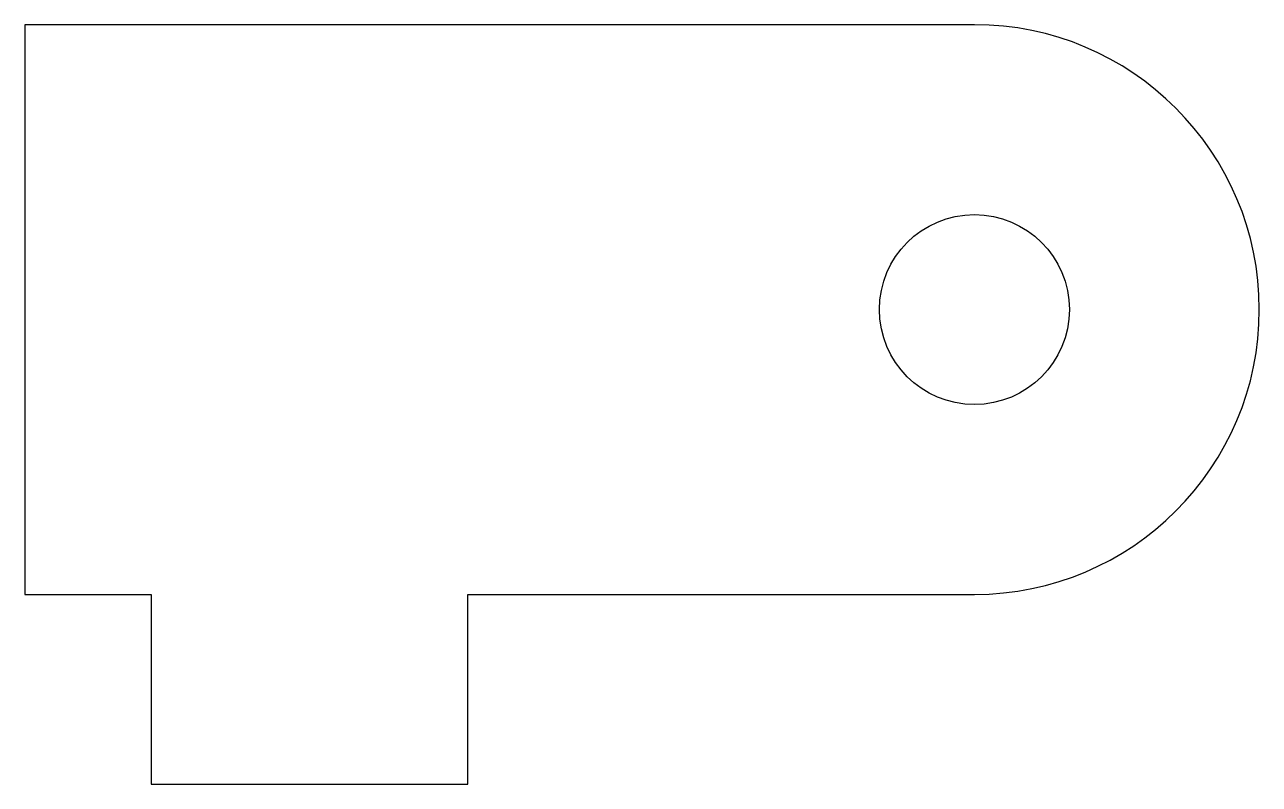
# Model space of a CAD drawing. Header units: millimetres. Extents: x -7.5 to 12, y -7.5 to 4.5.
import ezdxf

# ---------------------------------------------------------------- set-up
doc = ezdxf.new("R2010")
doc.units = ezdxf.units.MM

msp = doc.modelspace()

# ---------------------------------------------------------------- linework, layer by layer
msp.add_lwpolyline([(7.5, 4.5), (-7.5, 4.5), (-7.5, -4.5), (-5.5, -4.5), (-5.5, -7.5), (-0.5, -7.5), (-0.5, -4.5), (7.5, -4.5, 1)], format="xyb", close=True)
msp.add_circle((7.5, 0), 1.5)

doc.saveas('drawing.dxf')
